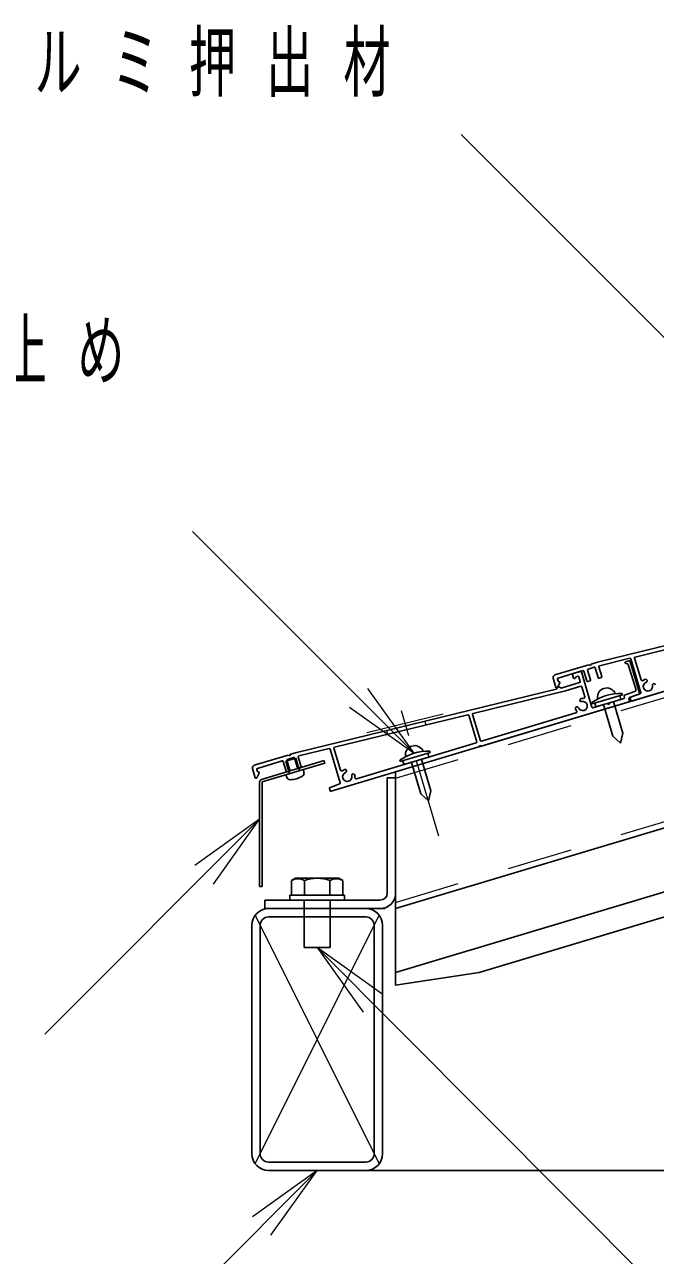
# Model space of a CAD drawing. Units: millimetres on the paper, scale 1:50. Extents: x -365 to 200, y 0 to 257.
# Drawn here: x 125.24 to 149.35, y 137.61 to 184.62 of the extents above; entities that cross this region are included whole.
import ezdxf

# ---------------------------------------------------------------- set-up
doc = ezdxf.new("R2010")
doc.units = ezdxf.units.MM
doc.linetypes.add('USER1', pattern=[4.5, 2.5, -2])
doc.linetypes.add('USER2', pattern=[6, 3, -1, 1, -1])
doc.layers.add('LY_1', color=7, linetype='Continuous', lineweight=25)
doc.styles.add('ＭＳ ゴシック', font='')
doc.styles.get('ＭＳ ゴシック').set_extended_font_data('MS Gothic')

# ---------------------------------------------------------------- blocks, each defined once
blk = doc.blocks.new('open_arrow')
at = {"color": 0, "linetype": 'Continuous', "lineweight": -2}
blk.add_lwpolyline([(7.5, 1.25), (0, 0), (7.5, -1.25)], dxfattribs=at)

msp = doc.modelspace()

# ---------------------------------------------------------------- linework, layer by layer
at = {"layer": 'LY_1', "lineweight": 13}
for p, q in [((158.635, 163.717), (141.923, 180.428)), ((140.129, 156.787), (131.652, 165.264)), ((138.326, 157.577), (141.244, 158.289)), ((140.587, 157.871), (140.544, 158.015)), ((139.127, 157.515), (139.084, 157.659)), ((134.223, 154.268), (126.013, 146.058)), ((134.051, 141.11), (138.795, 150.598)), ((134.051, 150.598), (138.795, 141.11)), ((136.423, 149.374), (159.156, 126.568)), ((136.423, 140.854), (126.013, 130.444))]:
    msp.add_line(p, q, dxfattribs=at)
at = {"layer": 'LY_1'}
for p, q in [((139.423, 156.074), (172.341, 165.95)), ((139.423, 150.854), (172.341, 160.73)), ((145.669, 159.52), (145.674, 159.52)), ((146.941, 158.674), (148.09, 159.019)), ((147.807, 159.091), (147.817, 159.059)), ((148.037, 158.847), (147.994, 158.99)), ((148.09, 159.019), (148.076, 159.067)), ((146.941, 158.674), (146.926, 158.722)), ((147.079, 158.559), (147.036, 158.703)), ((147.079, 158.559), (148.037, 158.847)), ((147.137, 158.89), (147.147, 158.858)), ((147.367, 158.646), (147.727, 157.445)), ((147.75, 158.761), (148.11, 157.56)), ((139.423, 148.412), (172.341, 158.287)), ((148.018, 157.171), (148.11, 157.56)), ((142.621, 148.412), (172.341, 157.328)), ((148.018, 157.171), (147.727, 157.445)), ((135.609, 156.6), (135.225, 156.486)), ((135.752, 156.122), (135.609, 156.6)), ((139.597, 156.471), (140.747, 156.816)), ((139.736, 156.356), (140.694, 156.644)), ((139.794, 156.687), (139.803, 156.655)), ((140.464, 156.888), (140.474, 156.856)), ((140.694, 156.644), (140.651, 156.787)), ((140.747, 156.816), (140.732, 156.864)), ((134.294, 155.788), (136.687, 156.506)), ((134.323, 155.693), (136.717, 156.411)), ((135.369, 156.007), (135.225, 156.486)), ((135.896, 156.165), (135.225, 155.964)), ((135.896, 156.165), (135.919, 156.055)), ((136.717, 156.411), (136.689, 156.507)), ((139.597, 156.471), (139.583, 156.519)), ((139.736, 156.356), (139.693, 156.5)), ((140.023, 156.442), (140.384, 155.242)), ((140.407, 156.557), (140.767, 155.357)), ((134.175, 156.072), (134.18, 156.072)), ((134.223, 151.693), (134.223, 155.693)), ((134.323, 151.693), (134.323, 155.693)), ((135.225, 155.964), (135.267, 155.859)), ((139.423, 156.074), (139.423, 147.932)), ((140.675, 154.967), (140.384, 155.242)), ((140.675, 154.967), (140.767, 155.357)), ((135.441, 151.924), (135.598, 152.014)), ((135.441, 151.374), (135.441, 151.924)), ((137.248, 152.014), (135.598, 152.014)), ((135.932, 151.374), (135.932, 151.924)), ((136.913, 151.374), (136.913, 151.924)), ((137.404, 151.924), (137.248, 152.014)), ((137.404, 151.374), (137.404, 151.924)), ((134.323, 151.693), (134.223, 151.693)), ((135.373, 151.174), (135.373, 151.374)), ((135.373, 151.374), (137.473, 151.374)), ((135.373, 151.174), (137.473, 151.174)), ((135.923, 151.174), (135.923, 149.374)), ((136.923, 151.174), (136.923, 149.374)), ((137.473, 151.374), (137.473, 151.174)), ((134.823, 150.854), (139.023, 150.854)), ((135.923, 149.374), (136.923, 149.374)), ((139.423, 147.932), (142.621, 148.412)), ((138.283, 140.854), (172.341, 140.854))]:
    msp.add_line(p, q, dxfattribs=at)
at = {"layer": 'LY_1', "linetype": 'USER1', "lineweight": 13}
for p, q in [((139.423, 155.834), (172.341, 165.71)), ((139.423, 151.094), (172.341, 160.97))]:
    msp.add_line(p, q, dxfattribs=at)
at = {"layer": 'LY_1', "color": 190}
for p, q in [((147.141, 160.269), (157.059, 162.688)), ((148.577, 160.465), (153.674, 161.708)), ((147.215, 160.133), (148.372, 160.415)), ((148.796, 159.103), (148.408, 160.394)), ((148.453, 158.783), (154.099, 160.477)), ((148.805, 159.595), (148.555, 160.427)), ((145.512, 159.78), (146.806, 160.168)), ((145.632, 159.66), (146.58, 159.944)), ((146.485, 159.916), (146.207, 159.832)), ((146.927, 158.545), (146.522, 159.896)), ((146.73, 159.551), (146.618, 159.924)), ((146.874, 159.594), (146.761, 159.967)), ((147.011, 160.074), (146.782, 160.005)), ((146.868, 160.135), (146.806, 160.168)), ((146.868, 160.135), (146.901, 160.197)), ((146.901, 160.197), (147.141, 160.269)), ((147.161, 159.68), (147.049, 160.053)), ((147.305, 159.723), (147.193, 160.095)), ((148.213, 160.278), (148.348, 160.318)), ((148.215, 160.22), (148.294, 160.201)), ((148.611, 159.198), (148.316, 160.181)), ((148.748, 159.089), (148.385, 160.298)), ((145.552, 159.302), (145.445, 159.656)), ((145.607, 159.296), (145.704, 159.476)), ((145.637, 159.541), (145.612, 159.622)), ((146.456, 159.489), (145.756, 159.28)), ((146.227, 159.661), (146.187, 159.795)), ((146.324, 159.705), (146.279, 159.651)), ((146.384, 159.729), (146.338, 159.715)), ((146.476, 159.527), (146.421, 159.709)), ((146.853, 159.556), (146.767, 159.53)), ((147.198, 159.66), (147.284, 159.686)), ((135.647, 156.821), (145.565, 159.239)), ((142.385, 158.309), (145.912, 159.17)), ((145.584, 159.254), (145.615, 159.312)), ((145.656, 159.324), (145.734, 159.282)), ((146.499, 159.346), (145.912, 159.17)), ((146.536, 159.326), (146.649, 158.949)), ((148.172, 158.919), (148.157, 158.969)), ((148.176, 159.005), (148.592, 159.161)), ((148.36, 158.914), (148.729, 159.052)), ((148.407, 158.928), (148.777, 159.067)), ((142.701, 157.058), (148.348, 158.752)), ((146.965, 158.525), (147.51, 158.689)), ((147.573, 158.655), (147.51, 158.689)), ((147.573, 158.655), (147.606, 158.717)), ((147.606, 158.717), (148.152, 158.881)), ((148.368, 158.789), (148.341, 158.877)), ((148.416, 158.803), (148.389, 158.892)), ((137.083, 157.017), (142.181, 158.26)), ((142.521, 157.223), (142.216, 158.239)), ((142.665, 157.266), (142.363, 158.272)), ((142.702, 157.246), (146.316, 158.33)), ((137.929, 155.814), (142.501, 157.186)), ((142.639, 157.091), (142.605, 157.029)), ((142.639, 157.091), (142.701, 157.058)), ((134.019, 156.332), (135.312, 156.72)), ((135.518, 156.625), (135.288, 156.556)), ((135.374, 156.687), (135.312, 156.72)), ((135.374, 156.687), (135.407, 156.749)), ((135.407, 156.749), (135.647, 156.821)), ((135.667, 156.232), (135.555, 156.605)), ((135.811, 156.275), (135.699, 156.647)), ((135.721, 156.684), (136.878, 156.967)), ((137.302, 155.655), (136.914, 156.946)), ((136.959, 155.335), (142.605, 157.029)), ((137.311, 156.147), (137.061, 156.979)), ((134.058, 155.853), (133.952, 156.208)), ((134.143, 156.093), (134.118, 156.174)), ((134.138, 156.212), (135.087, 156.496)), ((135.236, 156.102), (135.124, 156.476)), ((135.38, 156.146), (135.268, 156.519)), ((135.36, 156.108), (135.273, 156.082)), ((135.704, 156.212), (135.791, 156.237)), ((134.113, 155.848), (134.21, 156.028)), ((136.922, 155.355), (136.895, 155.443)), ((136.914, 155.48), (137.283, 155.618))]:
    msp.add_line(p, q, dxfattribs=at)
at = {"layer": 'LY_1', "linetype": 'USER2', "lineweight": 13}
msp.add_line((141.079, 153.62), (139.526, 158.795), dxfattribs=at)
at = {"layer": 'LY_1', "color": 3}
for p, q in [((139.103, 155.854), (139.103, 151.454)), ((139.103, 155.854), (139.423, 155.854)), ((139.423, 155.854), (139.423, 151.454)), ((138.823, 151.174), (134.423, 151.174)), ((134.423, 150.854), (134.423, 151.174)), ((138.823, 150.854), (134.423, 150.854)), ((134.563, 150.854), (138.283, 150.854)), ((134.563, 150.534), (138.283, 150.534)), ((133.923, 141.494), (133.923, 150.214)), ((134.243, 141.494), (134.243, 150.214)), ((138.603, 141.494), (138.603, 150.214)), ((138.923, 150.214), (138.923, 141.494)), ((134.563, 141.174), (138.283, 141.174)), ((138.283, 140.854), (134.563, 140.854))]:
    msp.add_line(p, q, dxfattribs=at)
at = {"layer": 'LY_1', "color": 190}
for centre, radius, start, end in [((148.379, 160.386), 0.03, 16.7, 103.7046), ((148.584, 160.436), 0.03, 103.7046, 196.7), ((146.493, 159.887), 0.03, 16.7, 106.7), ((146.589, 159.916), 0.03, 16.7, 106.7), ((146.79, 159.976), 0.03, 106.7, 196.7), ((147.02, 160.045), 0.03, 16.7, 106.7), ((147.222, 160.103), 0.03, 103.7046, 196.7), ((148.222, 160.249), 0.03, 106.7, 256.7), ((148.287, 160.172), 0.03, 16.7, 76.7), ((148.356, 160.289), 0.03, 16.7, 106.7), ((145.541, 159.685), 0.1, 106.7, 196.7), ((145.641, 159.631), 0.03, 106.7, 196.7), ((145.665, 159.55), 0.03, 196.7, 277.1727), ((145.678, 159.491), 0.03, 331.7, 97.1727), ((146.215, 159.804), 0.03, 106.7, 196.7), ((146.256, 159.669), 0.03, 196.7, 320.7433), ((146.347, 159.686), 0.03, 106.7, 140.7433), ((146.393, 159.7), 0.03, 16.7, 106.7), ((146.447, 159.518), 0.03, 286.7, 16.7), ((146.759, 159.559), 0.03, 196.7, 286.7), ((146.845, 159.585), 0.03, 286.7, 16.7), ((147.19, 159.689), 0.03, 196.7, 286.7), ((147.276, 159.714), 0.03, 286.7, 16.7), ((148.852, 159.61), 0.05, 196.7, 307.9427), ((149.065, 159.337), 0.295, 110.6751, 127.9427), ((149.065, 159.337), 0.175, 110.6751, 12.7249), ((148.982, 159.557), 0.06, 290.6751, 110.6751), ((149.294, 159.389), 0.06, 12.7249, 192.7249), ((145.58, 159.31), 0.03, 196.7, 331.7), ((145.558, 159.269), 0.03, 283.7046, 331.7), ((145.642, 159.297), 0.03, 61.7, 151.7), ((145.642, 159.297), 0.03, 61.7, 151.7), ((145.748, 159.308), 0.03, 241.7, 286.7), ((146.508, 159.317), 0.03, 16.7, 106.7), ((146.602, 158.934), 0.05, 265.4573, 16.7), ((148.144, 158.91), 0.03, 286.7, 16.7), ((148.186, 158.977), 0.03, 110.5141, 196.7), ((148.37, 158.886), 0.03, 110.5141, 196.7), ((148.418, 158.9), 0.03, 110.5141, 196.7), ((148.582, 159.189), 0.03, 290.5141, 16.7), ((148.719, 159.081), 0.03, 290.5141, 16.7), ((148.767, 159.095), 0.03, 290.5141, 16.7), ((146.354, 158.508), 0.06, 20.6751, 200.6751), ((146.574, 158.591), 0.295, 200.6751, 217.9427), ((146.574, 158.591), 0.175, 200.6751, 102.7249), ((146.522, 158.82), 0.06, 102.7249, 282.7249), ((146.574, 158.591), 0.295, 85.4573, 102.7249), ((146.956, 158.554), 0.03, 196.7, 286.7), ((148.339, 158.781), 0.03, 286.7, 16.7), ((148.444, 158.812), 0.03, 196.7, 286.7), ((142.188, 158.231), 0.03, 16.7, 103.7046), ((142.392, 158.28), 0.03, 103.7046, 196.7), ((146.302, 158.378), 0.05, 286.7, 37.9427), ((142.492, 157.215), 0.03, 286.7, 16.7), ((142.694, 157.275), 0.03, 196.7, 286.7), ((135.526, 156.597), 0.03, 16.7, 106.7), ((135.728, 156.655), 0.03, 103.7046, 196.7), ((136.886, 156.938), 0.03, 16.7, 103.7046), ((137.09, 156.987), 0.03, 103.7046, 196.7), ((134.047, 156.236), 0.1, 106.7, 196.7), ((134.147, 156.183), 0.03, 106.7, 196.7), ((134.171, 156.101), 0.03, 196.7, 277.1727), ((135.095, 156.467), 0.03, 16.7, 106.7), ((135.265, 156.111), 0.03, 196.7, 286.7), ((135.296, 156.528), 0.03, 106.7, 196.7), ((135.351, 156.137), 0.03, 286.7, 16.7), ((135.696, 156.24), 0.03, 196.7, 286.7), ((135.782, 156.266), 0.03, 286.7, 16.7), ((137.359, 156.161), 0.05, 196.7, 307.9427), ((137.571, 155.889), 0.295, 110.6751, 127.9427), ((137.488, 156.109), 0.06, 290.6751, 110.6751), ((134.087, 155.862), 0.03, 196.7, 331.7), ((134.184, 156.043), 0.03, 331.7, 97.1727), ((137.273, 155.647), 0.03, 290.5141, 16.7), ((137.571, 155.889), 0.175, 110.6751, 12.7249), ((137.8, 155.941), 0.06, 12.7249, 192.7249), ((137.571, 155.889), 0.295, 355.4573, 12.7249), ((137.915, 155.862), 0.05, 175.4573, 286.7), ((136.924, 155.452), 0.03, 110.5141, 196.7), ((136.95, 155.364), 0.03, 196.7, 286.7)]:
    msp.add_arc(centre, radius, start, end, dxfattribs=at)
at = {"layer": 'LY_1'}
for centre, radius, start, end in [((148.004, 157.218), 1.85, 87.7754, 125.6246), ((147.491, 158.927), 0.356, 27.4117, 185.9883), ((140.148, 156.724), 0.356, 27.4117, 185.9883), ((140.66, 155.015), 1.85, 87.7754, 125.6246), ((134.323, 155.693), 0.1, 106.7, 180), ((135.388, 155.907), 0.13, 201.7, 270.8191), ((135.377, 156.677), 0.9, 270.8191, 302.5808), ((135.791, 156.028), 0.13, 302.5808, 11.7), ((135.687, 151.499), 0.491, 60, 120), ((136.423, 150.636), 1.378, 69.136, 110.864), ((137.159, 151.499), 0.491, 60, 120)]:
    msp.add_arc(centre, radius, start, end, dxfattribs=at)
at = {"layer": 'LY_1', "color": 3}
for centre, radius, start, end in [((138.823, 151.454), 0.28, 270, 0), ((138.823, 151.454), 0.6, 270, 0), ((134.563, 150.214), 0.64, 90, 180), ((134.563, 150.214), 0.32, 90, 180), ((138.283, 150.214), 0.64, 0, 90), ((138.283, 150.214), 0.32, 0, 90), ((134.563, 141.494), 0.64, 180, 270), ((134.563, 141.494), 0.32, 180, 270), ((138.283, 141.494), 0.64, 270, 0), ((138.283, 141.494), 0.32, 270, 0)]:
    msp.add_arc(centre, radius, start, end, dxfattribs=at)

# ---------------------------------------------------------------- block references
at = {"layer": 'LY_1', "lineweight": 13, "xscale": 0.4, "yscale": 0.4}
for p, rotation in [((140.129, 156.787), 135), ((134.223, 154.268), 225), ((136.423, 149.374), 314.9), ((136.423, 140.854), 225)]:
    msp.add_blockref('open_arrow', p, dxfattribs=dict(at, rotation=rotation))

# ---------------------------------------------------------------- texts
at = {"layer": 'LY_1', "char_height": 2.199, "attachment_point": 4, "style": 'ＭＳ ゴシック'}
for s, insert in [('\\T1.64;\\W0.6;屋根：アルミ押出材', (113.812, 183.078)), ('\\T1.64;\\W0.6;両端にシールタッピン止め', (94.789, 172.064))]:
    msp.add_mtext(s, dxfattribs=dict(at, insert=insert))

doc.saveas('drawing.dxf')
